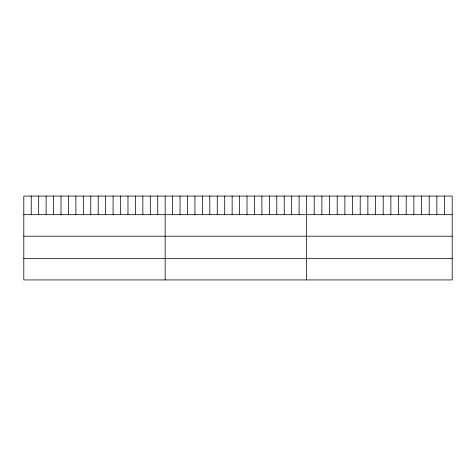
<?xml version="1.0" encoding="UTF-8"?>
<svg xmlns="http://www.w3.org/2000/svg" width="476" height="476" viewBox="0 0 476 476"><rect width="100%" height="100%" fill="white"/><g stroke="black" fill="none" stroke-linecap="round" stroke-linejoin="round"><path stroke-width="0.71" d="M452.2 214.682L452.2 279.936L23.8 279.936L23.8 196.064L452.2 196.064L452.2 214.682L23.8 214.682M23.8 236.215L452.2 236.215M23.8 258.403L452.2 258.403M444.536 196.064L444.536 214.682M436.867 196.064L436.867 214.682M429.203 196.064L429.203 214.682M421.534 196.064L421.534 214.682M413.87 196.064L413.87 214.682M406.201 196.064L406.201 214.682M398.537 196.064L398.537 214.682M390.873 196.064L390.873 214.682M383.204 196.064L383.204 214.682M375.54 196.064L375.54 214.682M367.871 196.064L367.871 214.682M360.207 196.064L360.207 214.682M352.543 196.064L352.543 214.682M344.874 196.064L344.874 214.682M337.21 196.064L337.21 214.682M329.541 196.064L329.541 214.682M321.877 196.064L321.877 214.682M314.208 196.064L314.208 214.682M306.544 196.064L306.544 279.936M299.101 196.064L299.101 214.682M291.663 196.064L291.663 214.682M284.22 196.064L284.22 214.682M276.782 196.064L276.782 214.682M269.339 196.064L269.339 214.682M261.901 196.064L261.901 214.682M254.458 196.064L254.458 214.682M247.02 196.064L247.02 214.682M239.577 196.064L239.577 214.682M232.139 196.064L232.139 214.682M224.696 196.064L224.696 214.682M217.258 196.064L217.258 214.682M209.815 196.064L209.815 214.682M202.377 196.064L202.377 214.682M194.934 196.064L194.934 214.682M187.496 196.064L187.496 214.682M180.053 196.064L180.053 214.682M172.615 196.064L172.615 214.682M165.172 196.064L165.172 279.936M157.729 196.064L157.729 214.682M150.291 196.064L150.291 214.682M142.848 196.064L142.848 214.682M135.41 196.064L135.41 214.682M127.967 196.064L127.967 214.682M120.529 196.064L120.529 214.682M113.086 196.064L113.086 214.682M105.648 196.064L105.648 214.682M98.205 196.064L98.205 214.682M90.767 196.064L90.767 214.682M83.324 196.064L83.324 214.682M75.886 196.064L75.886 214.682M68.443 196.064L68.443 214.682M61.005 196.064L61.005 214.682M53.562 196.064L53.562 214.682M46.124 196.064L46.124 214.682M38.681 196.064L38.681 214.682M31.243 196.064L31.243 214.682"/></g></svg>
